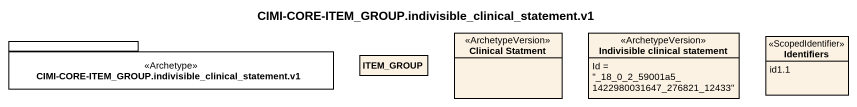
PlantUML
@startuml
title CIMI-CORE-ITEM_GROUP.indivisible_clinical_statement.v1
hide circle
hide empty members
package "CIMI-CORE-ITEM_GROUP.indivisible_clinical_statement.v1" as CIMI_CORE_ITEM_GROUP <<Archetype>> {
}
class "Clinical Statment" as Clinical_Statment <<ArchetypeVersion>>
class "Indivisible clinical statement" as Indivisible_clinical <<ArchetypeVersion>> {
  Id = "_18_0_2_59001a5_1422980031647_276821_12433"
}
enum Identifiers <<ScopedIdentifier>> {
  id1.1
}
class ITEM_GROUP
@enduml
